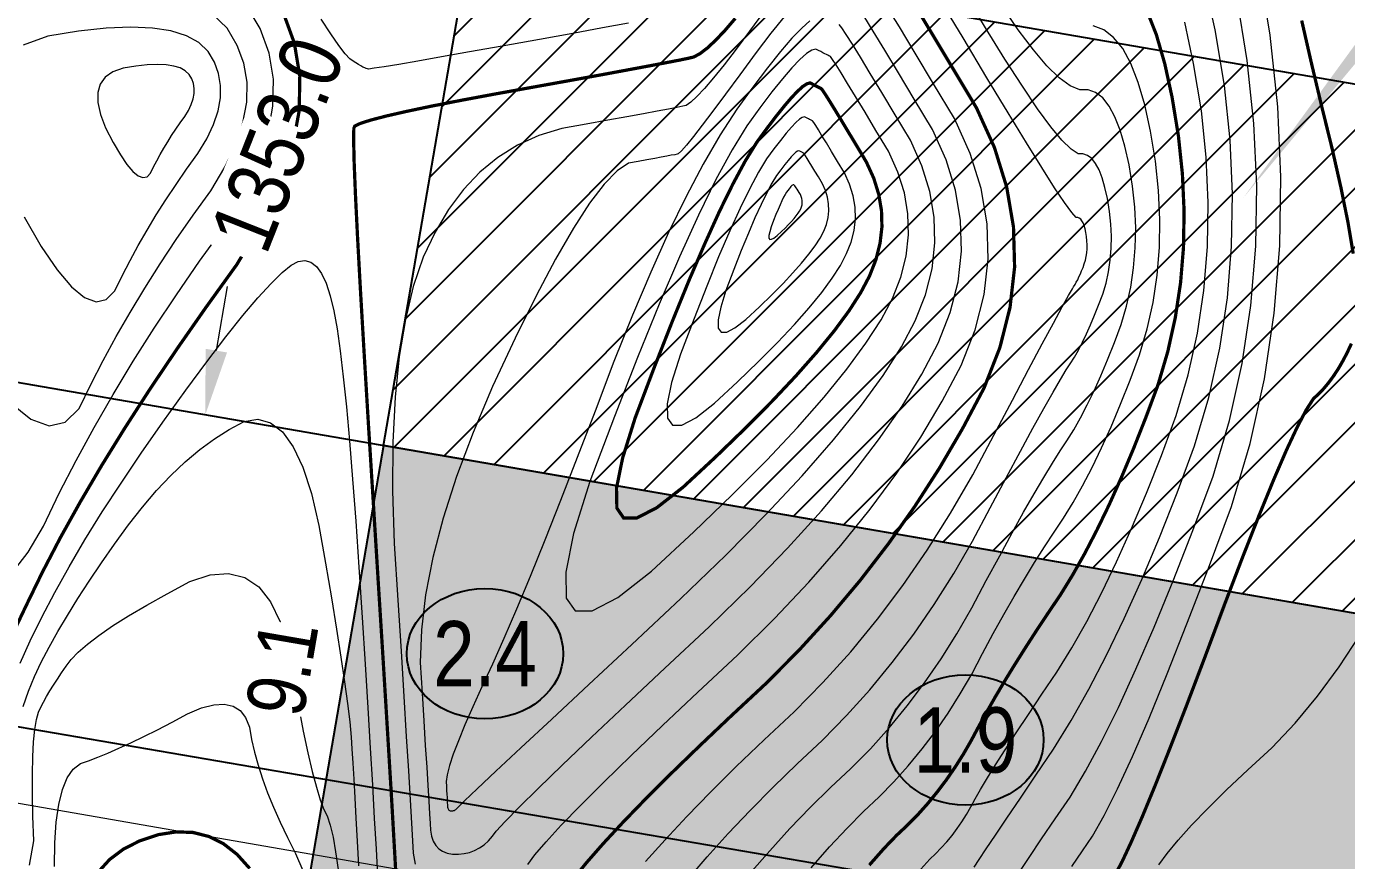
# Model space of a CAD drawing. Extents: x 602200 to 604568, y 5669458 to 5671879.
# Drawn here: x 603246.39 to 603266.65, y 5669521.85 to 5669534.64 of the extents above; entities that cross this region are included whole.
import ezdxf
from ezdxf.enums import TextEntityAlignment as Align

# ---------------------------------------------------------------- set-up
doc = ezdxf.new("R2010")
doc.units = 0
doc.header["$LTSCALE"] = 5
doc.header["$PDSIZE"] = 0.5
doc.linetypes.add('CENTERLINEX33', pattern=[6.5, 2.5, -1, 0.5, -1, 0.5, -1])
doc.layers.get('Defpoints').update_dxf_attribs({"color": 9})
for name, color, linetype in [('C-RW', 13, 'Continuous'), ('F-RW', 190, 'Continuous'), ('P-ELEVATION', 7, 'Continuous'), ('P-TEMP WITHIN RW-H', 254, 'Continuous'), ('P-TEMP WITHIN-BLACK', 5, 'Continuous'), ('P-TEMP-ATCO PIPELINES', 104, 'Continuous'), ('P-TEMP-ATCO PIPELINES-H', 71, 'Continuous'), ('P-TEMP-BLOCKS', 250, 'Continuous')]:
    doc.layers.add(name, color=color, linetype=linetype)
doc.layers.add('C-RW-T', color=13, linetype='Continuous', lineweight=9)
doc.layers.add('EXISTING PIPE (EXIST OR HP)', color=240, linetype='CENTERLINEX33', lineweight=20)
doc.layers.add('C-TOPO-MAJR', color=7, linetype='Continuous', lineweight=15, true_color=0xd3aa5f)
doc.layers.add('C-TOPO-MINR', color=7, linetype='Continuous', lineweight=13, true_color=0xe9d5af)
doc.layers.add('C-TOPO-MAJR-TEXT', color=7, linetype='Continuous', true_color=0x644b1b)
doc.styles.add('1.0', font='ARIALN.TTF', dxfattribs={"height": 1})
doc.styles.add('80', font='ARIALN.TTF', dxfattribs={"height": 10})
doc.styles.add('80L', font='ARIALN.TTF', dxfattribs={"height": 10})
doc.dimstyles.new('Compass 500', dxfattribs={"dimscale": 0.5, "dimtxt": 0.9, "dimasz": 2, "dimexe": 0.2, "dimexo": 0.0625, "dimgap": 0.5, "dimtad": 0, "dimtih": 1, "dimtoh": 1, "dimzin": 0, "dimdsep": 46, "dimtxsty": '1.0', "dimcen": 0.1, "dimse1": 1, "dimse2": 1, "dimclrd": 256, "dimclrt": 256, "dimaunit": 1, "dimadec": 4, "dimazin": 0, "dimtfac": 0.06, "dimtofl": 0, "dimtmove": 0, "dimatfit": 0, "dimfxl": 0.2, "dimtolj": 1, "dimtzin": 0, "dimlwd": -1, "dimarcsym": 0})

# ---------------------------------------------------------------- blocks, each defined once
blk = doc.blocks.new('*D68')
at = {"layer": 'C-RW-T', "transparency": 16777216}
for p, q in [((603249.305, 5669529.665), (603249.475, 5669530.651)), ((603247.412, 5669518.692), (603246.019, 5669510.611)), ((603246.019, 5669510.611), (603245.019, 5669510.611))]:
    blk.add_line(p, q, dxfattribs=at)
for points in [[(603249.141, 5669529.693), (603249.469, 5669529.637), (603249.135, 5669528.68)], [(603247.248, 5669518.72), (603247.577, 5669518.663), (603247.582, 5669519.677)]]:
    blk.add_solid(points, dxfattribs=at)
at = {"layer": 'Defpoints', "color": 0, "transparency": 16777216}
for p in [(603249.135, 5669528.68), (603330.306, 5669514.68), (603328.753, 5669505.677)]:
    blk.add_point(p, dxfattribs=at)
at = {"layer": 'C-RW-T', "transparency": 16777216, "insert": (603240.236, 5669510.611), "char_height": 1, "attachment_point": 5, "style": '1.0', "bg_fill": 3, "box_fill_scale": 1.1, "bg_fill_color": 256, "bg_fill_true_color": 13158600, "bg_fill_transparency": 0}
blk.add_mtext('\\A1;ATCO\\P9.14 P/L R/W\\PPlan 41153 CLSR', dxfattribs=at)
blk = doc.blocks.new('*U37')
at = {"layer": 'P-ELEVATION'}
h = blk.add_hatch(color=111, dxfattribs=at)
h.dxf.hatch_style = 1
edge = h.paths.add_edge_path()
edge.add_ellipse((0, 0), major_axis=(-12, 0), ratio=0.833333, start_angle=0, end_angle=360)
at = {"layer": 'P-ELEVATION', "color": 7, "flags": 128}
blk.add_lwpolyline([(0, 0, 12.5, 0, 0), (-6.88, -34.19, 0, 0, 0)], format="xyseb", dxfattribs=at)
at = {"layer": 'P-ELEVATION', "color": 7}
blk.add_ellipse((0, 0), major_axis=(-12, 0), ratio=0.833333, dxfattribs=at)
at = {"layer": 'P-ELEVATION', "style": '80'}
blk.add_attdef('ELEVATION', text='', height=10, dxfattribs=at).set_placement((0, 0), align=Align.MIDDLE_CENTER)
blk = doc.blocks.new('*U49')
at = {"layer": 'P-ELEVATION'}
h = blk.add_hatch(color=111, dxfattribs=at)
h.dxf.hatch_style = 1
edge = h.paths.add_edge_path()
edge.add_ellipse((0, 0), major_axis=(-12, 0), ratio=0.833333, start_angle=0, end_angle=360)
at = {"layer": 'P-ELEVATION', "color": 7, "flags": 128}
blk.add_lwpolyline([(0, 0, 12.5, 0, 0), (-7.91, -32.88, 0, 0, 0)], format="xyseb", dxfattribs=at)
at = {"layer": 'P-ELEVATION', "color": 7}
blk.add_ellipse((0, 0), major_axis=(-12, 0), ratio=0.833333, dxfattribs=at)
at = {"layer": 'P-ELEVATION', "style": '80'}
blk.add_attdef('ELEVATION', text='', height=10, dxfattribs=at).set_placement((0, 0), align=Align.MIDDLE_CENTER)
blk = doc.blocks.new('*U73')
h = blk.add_hatch(color=255)
edge = h.paths.add_edge_path()
edge.add_line((-46.5, -37), (46.5, -37))
edge.add_arc((46.5, -31), 6, 270, 360)
edge.add_line((52.5, -31), (52.5, 29.5))
edge.add_arc((46.5, 29.5), 6, 0, 90)
edge.add_line((46.5, 35.5), (-46.5, 35.5))
edge.add_arc((-46.5, 29.5), 6, 90, 180)
edge.add_line((-52.5, 29.5), (-52.5, -31))
edge.add_arc((-46.5, -31), 6, 180, 270)
at = {"color": 104, "flags": 128}
blk.add_lwpolyline([(-46.5, -37, 3, 3, 0), (46.5, -37, 3, 3, 0.414214), (52.5, -31, 3, 3, 0), (52.5, 29.5, 3, 0, 0.414214), (46.5, 35.5, 0, 0, 0), (-46.5, 35.5, 0, 0, 0.414214), (-52.5, 29.5, 0, 0, 0), (-52.5, -31, 0, 3, 0.414214)], format="xyseb", close=True, dxfattribs=at)
blk.add_lwpolyline([(-71.15, -91.09, 0, 7.5, 0), (0, 0, 0, 0, 0)], format="xyseb", dxfattribs=at)
at = {"color": 104, "style": '80'}
blk.add_attdef('ENTER_TEXT_001', (-26.85, -4.92), '', height=10, dxfattribs=at)

msp = doc.modelspace()

# ---------------------------------------------------------------- hatches: boundary and pattern name
at = {"layer": 'P-TEMP WITHIN RW-H'}
h = msp.add_hatch(color=256, dxfattribs=at)
h.dxf.hatch_style = 1
h.paths.add_polyline_path([(603251.869, 5669528.208), (603250.317, 5669519.205), (603270.031, 5669515.805), (603347.082, 5669502.516), (603423.394, 5669502.723), (603425.638, 5669509.164), (603426.596, 5669511.902), (603406.596, 5669511.839), (603347.85, 5669511.654), (603271.581, 5669524.808)])
at = {"layer": 'P-TEMP-ATCO PIPELINES-H'}
h = msp.add_hatch(dxfattribs=at)
h.set_pattern_fill('ANSI31', color=256, scale=0.2)
h.paths.add_polyline_path([(603271.581, 5669524.808), (603251.869, 5669528.208), (603253.229, 5669536.092), (603272.938, 5669532.692)])

# ---------------------------------------------------------------- linework, layer by layer
at = {"layer": 'C-RW'}
msp.add_lwpolyline([(603434.463, 5669511.927), (603347.85, 5669511.654), (603237.077, 5669530.759)], dxfattribs=at)
at = {"layer": 'C-TOPO-MAJR', "const_width": 0.05, "flags": 128}
for points in [[(603246.173, 5669525.308), (603246.388, 5669525.759), (603246.635, 5669526.267), (603246.909, 5669526.793), (603247.212, 5669527.337), (603247.542, 5669527.899), (603247.901, 5669528.479), (603248.288, 5669529.078), (603248.703, 5669529.694), (603249.146, 5669530.329), (603249.617, 5669530.982), (603249.995, 5669531.61), (603250.282, 5669532.214), (603250.475, 5669532.793), (603250.577, 5669533.347), (603250.586, 5669533.876), (603250.502, 5669534.381), (603250.327, 5669534.861)], [(603259.326, 5669521.776), (603259.55, 5669522.03), (603259.745, 5669522.233), (603259.909, 5669522.386), (603260.068, 5669522.547), (603260.22, 5669522.717), (603260.366, 5669522.895), (603260.507, 5669523.081), (603260.641, 5669523.275), (603260.769, 5669523.477), (603260.891, 5669523.688), (603261.007, 5669523.906), (603261.132, 5669524.132), (603261.265, 5669524.365), (603261.408, 5669524.606), (603261.56, 5669524.853), (603261.721, 5669525.108), (603261.89, 5669525.37), (603262.069, 5669525.64), (603262.257, 5669525.917), (603262.444, 5669526.221), (603262.632, 5669526.554), (603262.819, 5669526.914), (603263.007, 5669527.302), (603263.194, 5669527.719), (603263.381, 5669528.163), (603263.568, 5669528.635), (603263.755, 5669529.135), (603263.906, 5669529.647), (603264.022, 5669530.17), (603264.103, 5669530.705), (603264.148, 5669531.25), (603264.157, 5669531.808), (603264.131, 5669532.377), (603264.07, 5669532.957), (603263.973, 5669533.549), (603263.86, 5669534.067), (603263.731, 5669534.511), (603263.585, 5669534.881)], [(603260.758, 5669528.471), (603261.087, 5669529.092), (603261.33, 5669529.712), (603261.486, 5669530.329), (603261.556, 5669530.945), (603261.539, 5669531.559), (603261.435, 5669532.171), (603261.246, 5669532.781), (603260.97, 5669533.389), (603260.607, 5669533.995), (603260.287, 5669534.527), (603260.011, 5669534.984)], [(603257.269, 5669534.759), (603257.11, 5669534.574), (603256.966, 5669534.423), (603256.839, 5669534.304), (603256.727, 5669534.219), (603256.632, 5669534.168), (603256.553, 5669534.149), (603256.409, 5669534.119), (603256.2, 5669534.079), (603255.926, 5669534.027), (603255.587, 5669533.964), (603255.183, 5669533.889), (603254.714, 5669533.804), (603254.18, 5669533.708), (603253.581, 5669533.6), (603253.055, 5669533.502), (603252.602, 5669533.413), (603252.222, 5669533.333), (603251.915, 5669533.263), (603251.68, 5669533.202), (603251.519, 5669533.151), (603251.431, 5669533.109), (603251.415, 5669533.076), (603251.412, 5669532.889), (603251.42, 5669532.548), (603251.44, 5669532.053), (603251.472, 5669531.405), (603251.516, 5669530.602), (603251.572, 5669529.645), (603251.639, 5669528.535), (603251.718, 5669527.27), (603251.789, 5669526.129), (603251.853, 5669525.112), (603251.908, 5669524.218), (603251.955, 5669523.448), (603251.994, 5669522.802), (603252.024, 5669522.279), (603252.047, 5669521.88), (603252.062, 5669521.605)], [(603266.753, 5669531.152), (603266.674, 5669531.622), (603266.566, 5669532.157), (603266.43, 5669532.758), (603266.266, 5669533.423), (603266.11, 5669534.079), (603265.962, 5669534.727)], [(603256.467, 5669527.57), (603256.969, 5669528.036), (603257.425, 5669528.477), (603257.835, 5669528.89), (603258.199, 5669529.277), (603258.517, 5669529.637), (603258.789, 5669529.97), (603259.015, 5669530.276), (603259.195, 5669530.556), (603259.329, 5669530.809), (603259.428, 5669531.061), (603259.491, 5669531.312), (603259.52, 5669531.563), (603259.513, 5669531.812), (603259.471, 5669532.061), (603259.394, 5669532.31), (603259.281, 5669532.557), (603259.134, 5669532.804), (603259.003, 5669533.02), (603258.891, 5669533.206), (603258.796, 5669533.362), (603258.719, 5669533.487), (603258.659, 5669533.582), (603258.617, 5669533.646), (603258.592, 5669533.68), (603258.585, 5669533.684), (603258.575, 5669533.689), (603258.561, 5669533.696), (603258.545, 5669533.705), (603258.526, 5669533.715), (603258.503, 5669533.726), (603258.478, 5669533.739), (603258.449, 5669533.754), (603258.417, 5669533.77), (603258.37, 5669533.757), (603258.306, 5669533.716), (603258.228, 5669533.645), (603258.133, 5669533.546), (603258.023, 5669533.417), (603257.897, 5669533.26), (603257.755, 5669533.073), (603257.598, 5669532.858), (603257.423, 5669532.574), (603257.232, 5669532.219), (603257.024, 5669531.796), (603256.8, 5669531.302), (603256.558, 5669530.74), (603256.3, 5669530.107), (603256.025, 5669529.406), (603255.733, 5669528.635), (603255.54, 5669528.018), (603255.446, 5669527.556), (603255.452, 5669527.25), (603255.557, 5669527.097), (603255.761, 5669527.1), (603256.065, 5669527.257), (603256.467, 5669527.57)], [(603263.096, 5669521.623), (603263.208, 5669521.834), (603263.347, 5669522.133), (603263.516, 5669522.52), (603263.712, 5669522.995), (603263.936, 5669523.558), (603264.189, 5669524.209), (603264.47, 5669524.948), (603264.779, 5669525.775), (603265.059, 5669526.508), (603265.311, 5669527.146), (603265.534, 5669527.691), (603265.729, 5669528.142), (603265.896, 5669528.498), (603266.034, 5669528.76), (603266.143, 5669528.929), (603266.224, 5669529.003), (603266.303, 5669529.086), (603266.379, 5669529.178), (603266.453, 5669529.279), (603266.525, 5669529.389), (603266.594, 5669529.508), (603266.661, 5669529.636), (603266.725, 5669529.773)], [(603254.788, 5669521.571), (603254.993, 5669521.822), (603255.244, 5669522.108), (603255.542, 5669522.429), (603255.887, 5669522.785), (603256.279, 5669523.176), (603256.719, 5669523.602), (603257.205, 5669524.063), (603257.739, 5669524.56), (603258.247, 5669525.071), (603258.729, 5669525.599), (603259.186, 5669526.142), (603259.617, 5669526.701), (603260.023, 5669527.275), (603260.403, 5669527.865), (603260.758, 5669528.471)], [(603247.494, 5669521.672), (603247.669, 5669521.864), (603247.882, 5669522.023), (603248.131, 5669522.149), (603248.419, 5669522.244), (603248.691, 5669522.286), (603248.947, 5669522.277), (603249.188, 5669522.216), (603249.414, 5669522.104), (603249.624, 5669521.94), (603249.818, 5669521.724)]]:
    msp.add_lwpolyline(points, dxfattribs=at)
at = {"layer": 'C-TOPO-MINR', "flags": 128}
for points in [[(603262.435, 5669521.753), (603262.597, 5669521.993), (603262.751, 5669522.221), (603262.931, 5669522.539), (603263.136, 5669522.947), (603263.365, 5669523.444), (603263.619, 5669524.031), (603263.898, 5669524.708), (603264.201, 5669525.474), (603264.53, 5669526.33), (603264.883, 5669527.275), (603265.17, 5669528.243), (603265.389, 5669529.232), (603265.541, 5669530.242), (603265.626, 5669531.274), (603265.644, 5669532.328), (603265.595, 5669533.404), (603265.479, 5669534.501), (603265.296, 5669535.619)], [(603260.936, 5669521.744), (603261.013, 5669521.861), (603261.122, 5669522.025), (603261.263, 5669522.237), (603261.437, 5669522.495), (603261.644, 5669522.801), (603261.883, 5669523.153), (603262.154, 5669523.553), (603262.425, 5669523.993), (603262.696, 5669524.474), (603262.967, 5669524.995), (603263.238, 5669525.556), (603263.508, 5669526.158), (603263.779, 5669526.8), (603264.049, 5669527.483), (603264.319, 5669528.205), (603264.538, 5669528.945), (603264.705, 5669529.701), (603264.822, 5669530.473), (603264.887, 5669531.262), (603264.901, 5669532.068), (603264.863, 5669532.89), (603264.775, 5669533.729), (603264.635, 5669534.584), (603264.471, 5669535.333)], [(603256.535, 5669521.55), (603256.84, 5669521.904), (603257.161, 5669522.26), (603257.498, 5669522.616), (603257.851, 5669522.973), (603258.221, 5669523.331), (603258.607, 5669523.69), (603258.978, 5669524.068), (603259.336, 5669524.466), (603259.679, 5669524.882), (603260.008, 5669525.318), (603260.322, 5669525.773), (603260.622, 5669526.248), (603260.908, 5669526.741), (603261.18, 5669527.254), (603261.425, 5669527.714), (603261.645, 5669528.122), (603261.838, 5669528.476), (603262.005, 5669528.779), (603262.146, 5669529.028), (603262.26, 5669529.225), (603262.349, 5669529.37), (603262.411, 5669529.462), (603262.473, 5669529.563), (603262.535, 5669529.673), (603262.598, 5669529.793), (603262.66, 5669529.922), (603262.722, 5669530.06), (603262.784, 5669530.208), (603262.846, 5669530.364), (603262.908, 5669530.53), (603262.959, 5669530.7), (603262.997, 5669530.874), (603263.024, 5669531.051), (603263.039, 5669531.233), (603263.042, 5669531.418), (603263.033, 5669531.606), (603263.013, 5669531.799), (603262.981, 5669531.996), (603262.943, 5669532.168), (603262.9, 5669532.315), (603262.852, 5669532.438), (603262.798, 5669532.536), (603262.739, 5669532.61), (603262.674, 5669532.659), (603262.604, 5669532.684), (603262.529, 5669532.684), (603262.422, 5669532.753), (603262.283, 5669532.892), (603262.112, 5669533.098), (603261.909, 5669533.374), (603261.675, 5669533.719), (603261.408, 5669534.133), (603261.11, 5669534.615), (603260.78, 5669535.167)], [(603261.603, 5669521.632), (603261.779, 5669521.892), (603261.971, 5669522.177), (603262.181, 5669522.486), (603262.407, 5669522.82), (603262.644, 5669523.216), (603262.891, 5669523.674), (603263.15, 5669524.195), (603263.418, 5669524.779), (603263.698, 5669525.426), (603263.988, 5669526.135), (603264.289, 5669526.906), (603264.601, 5669527.74), (603264.854, 5669528.594), (603265.047, 5669529.466), (603265.181, 5669530.358), (603265.257, 5669531.268), (603265.273, 5669532.198), (603265.229, 5669533.147), (603265.127, 5669534.115), (603264.966, 5669535.102)], [(603246.19, 5669526.283), (603246.416, 5669526.576), (603246.651, 5669526.974), (603246.895, 5669527.477), (603247.155, 5669527.981), (603247.43, 5669528.487), (603247.722, 5669528.994), (603248.029, 5669529.502), (603248.353, 5669530.012), (603248.692, 5669530.523), (603249.047, 5669531.036), (603249.418, 5669531.55), (603249.716, 5669532.045), (603249.941, 5669532.52), (603250.094, 5669532.975), (603250.174, 5669533.412), (603250.181, 5669533.828), (603250.115, 5669534.226), (603249.977, 5669534.604), (603249.765, 5669534.962)], [(603257.718, 5669534.875), (603257.489, 5669534.562), (603257.282, 5669534.286), (603257.098, 5669534.049), (603256.936, 5669533.848), (603256.797, 5669533.686), (603256.68, 5669533.561), (603256.585, 5669533.474), (603256.513, 5669533.425), (603256.464, 5669533.413), (603256.374, 5669533.395), (603256.243, 5669533.369), (603256.072, 5669533.337), (603255.86, 5669533.297), (603255.607, 5669533.251), (603255.314, 5669533.198), (603254.98, 5669533.137), (603254.606, 5669533.07), (603254.255, 5669532.963), (603253.929, 5669532.816), (603253.627, 5669532.629), (603253.349, 5669532.402), (603253.096, 5669532.135), (603252.866, 5669531.829), (603252.661, 5669531.482), (603252.48, 5669531.096), (603252.328, 5669530.649), (603252.206, 5669530.142), (603252.113, 5669529.576), (603252.05, 5669528.949), (603252.016, 5669528.262), (603252.011, 5669527.515), (603252.036, 5669526.708), (603252.09, 5669525.841), (603252.139, 5669525.059), (603252.182, 5669524.362), (603252.22, 5669523.749), (603252.252, 5669523.221), (603252.279, 5669522.778), (603252.3, 5669522.42), (603252.316, 5669522.147), (603252.326, 5669521.958), (603252.356, 5669521.792)], [(603255.89, 5669521.829), (603256.191, 5669522.166), (603256.524, 5669522.522), (603256.889, 5669522.896), (603257.285, 5669523.288), (603257.713, 5669523.697), (603258.173, 5669524.125), (603258.615, 5669524.575), (603259.041, 5669525.049), (603259.45, 5669525.545), (603259.841, 5669526.064), (603260.216, 5669526.606), (603260.573, 5669527.171), (603260.914, 5669527.759), (603261.238, 5669528.37), (603261.523, 5669528.908), (603261.771, 5669529.374), (603261.981, 5669529.767), (603262.153, 5669530.087), (603262.287, 5669530.335), (603262.383, 5669530.51), (603262.442, 5669530.613), (603262.462, 5669530.643), (603262.483, 5669530.677), (603262.503, 5669530.713), (603262.524, 5669530.753), (603262.544, 5669530.795), (603262.565, 5669530.841), (603262.585, 5669530.889), (603262.606, 5669530.941), (603262.626, 5669530.995), (603262.643, 5669531.051), (603262.655, 5669531.109), (603262.664, 5669531.167), (603262.669, 5669531.227), (603262.67, 5669531.288), (603262.667, 5669531.35), (603262.661, 5669531.413), (603262.65, 5669531.478), (603262.638, 5669531.534), (603262.623, 5669531.583), (603262.608, 5669531.624), (603262.59, 5669531.656), (603262.57, 5669531.68), (603262.549, 5669531.696), (603262.526, 5669531.705), (603262.501, 5669531.705), (603262.434, 5669531.781), (603262.323, 5669531.935), (603262.17, 5669532.164), (603261.975, 5669532.471), (603261.736, 5669532.854), (603261.455, 5669533.313), (603261.131, 5669533.85), (603260.764, 5669534.462), (603260.441, 5669535)], [(603257.489, 5669521.642), (603257.798, 5669521.997), (603258.107, 5669522.336), (603258.418, 5669522.659), (603258.729, 5669522.965), (603259.041, 5669523.255), (603259.342, 5669523.561), (603259.631, 5669523.883), (603259.908, 5669524.22), (603260.174, 5669524.572), (603260.428, 5669524.94), (603260.671, 5669525.324), (603260.902, 5669525.723), (603261.122, 5669526.138), (603261.327, 5669526.52), (603261.518, 5669526.869), (603261.695, 5669527.186), (603261.856, 5669527.47), (603262.004, 5669527.722), (603262.137, 5669527.94), (603262.255, 5669528.127), (603262.36, 5669528.28), (603262.464, 5669528.449), (603262.568, 5669528.633), (603262.672, 5669528.833), (603262.775, 5669529.049), (603262.879, 5669529.28), (603262.983, 5669529.526), (603263.087, 5669529.788), (603263.19, 5669530.065), (603263.274, 5669530.349), (603263.339, 5669530.639), (603263.383, 5669530.936), (603263.408, 5669531.239), (603263.414, 5669531.548), (603263.399, 5669531.863), (603263.365, 5669532.185), (603263.312, 5669532.513), (603263.249, 5669532.801), (603263.177, 5669533.047), (603263.096, 5669533.252), (603263.006, 5669533.416), (603262.908, 5669533.54), (603262.8, 5669533.622), (603262.683, 5669533.663), (603262.557, 5669533.664), (603262.41, 5669533.726), (603262.242, 5669533.848), (603262.053, 5669534.032), (603261.844, 5669534.278), (603261.613, 5669534.584), (603261.362, 5669534.952)], [(603260.445, 5669528.888), (603260.735, 5669529.436), (603260.949, 5669529.982), (603261.087, 5669530.526), (603261.148, 5669531.069), (603261.134, 5669531.61), (603261.043, 5669532.149), (603260.875, 5669532.687), (603260.632, 5669533.223), (603260.312, 5669533.757), (603260.03, 5669534.225), (603259.787, 5669534.628), (603259.581, 5669534.965)], [(603246.142, 5669528.872), (603246.458, 5669528.614), (603246.74, 5669528.513), (603246.987, 5669528.567), (603247.2, 5669528.778), (603247.378, 5669529.145), (603247.567, 5669529.513), (603247.768, 5669529.882), (603247.981, 5669530.252), (603248.206, 5669530.623), (603248.442, 5669530.996), (603248.689, 5669531.369), (603248.948, 5669531.743), (603249.219, 5669532.118), (603249.436, 5669532.479), (603249.601, 5669532.826), (603249.712, 5669533.158), (603249.771, 5669533.477), (603249.776, 5669533.781), (603249.728, 5669534.071), (603249.627, 5669534.346), (603249.473, 5669534.608), (603249.244, 5669534.822)], [(603255.629, 5669534.687), (603255.232, 5669534.613), (603254.777, 5669534.53), (603254.264, 5669534.437), (603253.693, 5669534.334), (603253.192, 5669534.245), (603252.76, 5669534.169), (603252.398, 5669534.105), (603252.104, 5669534.055), (603251.881, 5669534.018), (603251.726, 5669533.994), (603251.641, 5669533.983), (603251.625, 5669533.985), (603251.605, 5669533.991), (603251.582, 5669534), (603251.554, 5669534.014), (603251.522, 5669534.031), (603251.486, 5669534.052), (603251.447, 5669534.076), (603251.403, 5669534.105), (603251.355, 5669534.137), (603251.283, 5669534.217), (603251.185, 5669534.346), (603251.063, 5669534.524), (603250.915, 5669534.749)], [(603258.02, 5669534.783), (603257.817, 5669534.534), (603257.591, 5669534.238), (603257.34, 5669533.896), (603257.119, 5669533.596), (603256.926, 5669533.338), (603256.762, 5669533.123), (603256.627, 5669532.949), (603256.521, 5669532.818), (603256.444, 5669532.729), (603256.395, 5669532.682), (603256.375, 5669532.678), (603256.339, 5669532.67), (603256.287, 5669532.66), (603256.218, 5669532.647), (603256.133, 5669532.631), (603256.032, 5669532.613), (603255.914, 5669532.591), (603255.78, 5669532.567), (603255.63, 5669532.54), (603255.456, 5669532.424), (603255.256, 5669532.219), (603255.032, 5669531.924), (603254.784, 5669531.541), (603254.511, 5669531.068), (603254.213, 5669530.506), (603253.891, 5669529.855), (603253.544, 5669529.115), (603253.244, 5669528.409), (603252.991, 5669527.737), (603252.786, 5669527.098), (603252.627, 5669526.493), (603252.515, 5669525.922), (603252.451, 5669525.385), (603252.433, 5669524.882), (603252.462, 5669524.413), (603252.489, 5669523.989), (603252.512, 5669523.612), (603252.533, 5669523.28), (603252.55, 5669522.995), (603252.565, 5669522.755), (603252.576, 5669522.561), (603252.585, 5669522.413), (603252.59, 5669522.311), (603252.606, 5669522.221), (603252.633, 5669522.144), (603252.671, 5669522.079), (603252.719, 5669522.027), (603252.778, 5669521.988), (603252.848, 5669521.961), (603252.929, 5669521.946), (603253.02, 5669521.944), (603253.107, 5669521.952), (603253.19, 5669521.971), (603253.269, 5669522), (603253.344, 5669522.039), (603253.415, 5669522.088), (603253.481, 5669522.148), (603253.544, 5669522.218), (603253.602, 5669522.298), (603253.738, 5669522.447), (603253.952, 5669522.665), (603254.244, 5669522.953), (603254.613, 5669523.31), (603255.061, 5669523.736), (603255.586, 5669524.231), (603256.189, 5669524.795), (603256.87, 5669525.429), (603257.498, 5669526.042), (603258.071, 5669526.636), (603258.591, 5669527.21), (603259.057, 5669527.763), (603259.469, 5669528.297), (603259.828, 5669528.811), (603260.133, 5669529.305)], [(603258.414, 5669534.723), (603258.289, 5669534.612), (603258.139, 5669534.454), (603257.965, 5669534.251), (603257.765, 5669534.002), (603257.541, 5669533.707), (603257.292, 5669533.366), (603257.037, 5669532.973), (603256.778, 5669532.526), (603256.514, 5669532.027), (603256.245, 5669531.474), (603255.971, 5669530.869), (603255.691, 5669530.211), (603255.407, 5669529.5), (603255.118, 5669528.736), (603254.844, 5669528.024), (603254.587, 5669527.365), (603254.346, 5669526.758), (603254.121, 5669526.204), (603253.911, 5669525.702), (603253.718, 5669525.253), (603253.541, 5669524.856), (603253.379, 5669524.512), (603253.239, 5669524.202), (603253.119, 5669523.926), (603253.019, 5669523.684), (603252.941, 5669523.476), (603252.883, 5669523.302), (603252.846, 5669523.162), (603252.83, 5669523.056), (603252.835, 5669522.984), (603252.839, 5669522.92), (603252.842, 5669522.862), (603252.845, 5669522.811), (603252.848, 5669522.768), (603252.85, 5669522.731), (603252.852, 5669522.701), (603252.853, 5669522.679), (603252.854, 5669522.663), (603252.857, 5669522.649), (603252.861, 5669522.638), (603252.866, 5669522.628), (603252.874, 5669522.62), (603252.883, 5669522.614), (603252.894, 5669522.61), (603252.906, 5669522.607), (603252.92, 5669522.607), (603252.933, 5669522.608), (603252.946, 5669522.611), (603252.958, 5669522.616), (603252.969, 5669522.622), (603252.98, 5669522.629), (603252.99, 5669522.638), (603253, 5669522.649), (603253.009, 5669522.661), (603253.111, 5669522.76), (603253.306, 5669522.944), (603253.595, 5669523.215), (603253.977, 5669523.573), (603254.452, 5669524.016), (603255.02, 5669524.546), (603255.682, 5669525.161), (603256.436, 5669525.864), (603257.123, 5669526.528), (603257.742, 5669527.155), (603258.294, 5669527.743), (603258.777, 5669528.295), (603259.192, 5669528.808), (603259.54, 5669529.284), (603259.82, 5669529.722)], [(603258.434, 5669521.734), (603258.716, 5669522.056), (603258.984, 5669522.344), (603259.237, 5669522.599), (603259.475, 5669522.821), (603259.705, 5669523.054), (603259.925, 5669523.3), (603260.137, 5669523.557), (603260.34, 5669523.826), (603260.535, 5669524.108), (603260.72, 5669524.401), (603260.897, 5669524.705), (603261.064, 5669525.022), (603261.229, 5669525.326), (603261.392, 5669525.617), (603261.551, 5669525.896), (603261.708, 5669526.162), (603261.862, 5669526.415), (603262.014, 5669526.655), (603262.162, 5669526.883), (603262.308, 5669527.098), (603262.454, 5669527.335), (603262.6, 5669527.593), (603262.745, 5669527.874), (603262.891, 5669528.176), (603263.037, 5669528.499), (603263.182, 5669528.845), (603263.327, 5669529.212), (603263.473, 5669529.6), (603263.59, 5669529.998), (603263.68, 5669530.405), (603263.743, 5669530.82), (603263.778, 5669531.245), (603263.785, 5669531.678), (603263.765, 5669532.12), (603263.718, 5669532.571), (603263.642, 5669533.031), (603263.554, 5669533.434), (603263.454, 5669533.779), (603263.341, 5669534.066), (603263.215, 5669534.297), (603263.076, 5669534.469), (603262.925, 5669534.585), (603262.761, 5669534.643)], [(603259.82, 5669529.722), (603260.032, 5669530.122), (603260.188, 5669530.521), (603260.289, 5669530.919), (603260.334, 5669531.316), (603260.323, 5669531.711), (603260.257, 5669532.105), (603260.134, 5669532.498), (603259.956, 5669532.89), (603259.723, 5669533.28), (603259.517, 5669533.623), (603259.339, 5669533.917), (603259.189, 5669534.164), (603259.066, 5669534.362), (603258.972, 5669534.512), (603258.905, 5669534.614), (603258.866, 5669534.668)], [(603260.133, 5669529.305), (603260.384, 5669529.779), (603260.569, 5669530.251), (603260.688, 5669530.722), (603260.741, 5669531.192), (603260.728, 5669531.66), (603260.65, 5669532.127), (603260.505, 5669532.592), (603260.294, 5669533.056), (603260.017, 5669533.519), (603259.774, 5669533.924), (603259.563, 5669534.273), (603259.385, 5669534.564), (603259.24, 5669534.799)], [(603260.116, 5669521.715), (603260.253, 5669521.867), (603260.343, 5669521.951), (603260.431, 5669522.04), (603260.515, 5669522.134), (603260.596, 5669522.232), (603260.673, 5669522.335), (603260.747, 5669522.442), (603260.818, 5669522.553), (603260.885, 5669522.67), (603260.949, 5669522.79), (603261.034, 5669522.938), (603261.139, 5669523.113), (603261.265, 5669523.316), (603261.412, 5669523.545), (603261.579, 5669523.802), (603261.767, 5669524.085), (603261.976, 5669524.397), (603262.205, 5669524.735), (603262.435, 5669525.107), (603262.664, 5669525.514), (603262.893, 5669525.954), (603263.122, 5669526.429), (603263.351, 5669526.938), (603263.58, 5669527.482), (603263.808, 5669528.059), (603264.037, 5669528.67), (603264.222, 5669529.296), (603264.364, 5669529.935), (603264.462, 5669530.589), (603264.517, 5669531.256), (603264.529, 5669531.938), (603264.497, 5669532.633), (603264.422, 5669533.343), (603264.304, 5669534.066), (603264.166, 5669534.7)], [(603247.19, 5669534.563), (603246.719, 5669534.487), (603246.342, 5669534.35)], [(603246.355, 5669531.719), (603246.619, 5669531.261), (603246.862, 5669530.902), (603247.083, 5669530.642), (603247.282, 5669530.479), (603247.459, 5669530.415), (603247.614, 5669530.45), (603247.748, 5669530.583), (603247.86, 5669530.814), (603247.98, 5669531.046), (603248.107, 5669531.278), (603248.241, 5669531.511), (603248.382, 5669531.745), (603248.53, 5669531.979), (603248.686, 5669532.214), (603248.849, 5669532.45), (603249.02, 5669532.686), (603249.157, 5669532.913), (603249.261, 5669533.131), (603249.331, 5669533.341), (603249.367, 5669533.541), (603249.371, 5669533.733), (603249.34, 5669533.916), (603249.277, 5669534.089), (603249.18, 5669534.254), (603249.036, 5669534.389), (603248.845, 5669534.493), (603248.608, 5669534.567), (603248.324, 5669534.611), (603247.992, 5669534.625), (603247.615, 5669534.609), (603247.19, 5669534.563)], [(603255.985, 5669526.282), (603256.633, 5669526.885), (603257.222, 5669527.454), (603257.752, 5669527.988), (603258.222, 5669528.487), (603258.632, 5669528.952), (603258.983, 5669529.382), (603259.275, 5669529.778), (603259.508, 5669530.139), (603259.681, 5669530.465), (603259.808, 5669530.791), (603259.89, 5669531.116), (603259.927, 5669531.439), (603259.918, 5669531.762), (603259.864, 5669532.083), (603259.764, 5669532.404), (603259.619, 5669532.724), (603259.428, 5669533.042), (603259.26, 5669533.322), (603259.115, 5669533.562), (603258.992, 5669533.763), (603258.892, 5669533.924), (603258.815, 5669534.047), (603258.761, 5669534.13), (603258.729, 5669534.174), (603258.72, 5669534.179), (603258.706, 5669534.186), (603258.689, 5669534.194), (603258.668, 5669534.205), (603258.643, 5669534.218), (603258.614, 5669534.233), (603258.581, 5669534.25), (603258.544, 5669534.269), (603258.503, 5669534.29), (603258.442, 5669534.273), (603258.36, 5669534.22), (603258.258, 5669534.128), (603258.136, 5669534), (603257.994, 5669533.834), (603257.831, 5669533.631), (603257.648, 5669533.39), (603257.445, 5669533.112), (603257.22, 5669532.745), (603256.973, 5669532.287), (603256.704, 5669531.74), (603256.414, 5669531.103), (603256.102, 5669530.376), (603255.769, 5669529.56), (603255.413, 5669528.654), (603255.036, 5669527.658), (603254.787, 5669526.862), (603254.667, 5669526.266), (603254.674, 5669525.869), (603254.81, 5669525.673), (603255.073, 5669525.676), (603255.465, 5669525.879), (603255.985, 5669526.282)], [(603248.067, 5669534.027), (603247.873, 5669533.996), (603247.717, 5669533.94), (603247.601, 5669533.859), (603247.524, 5669533.753), (603247.486, 5669533.623), (603247.486, 5669533.468), (603247.526, 5669533.288), (603247.605, 5669533.084), (603247.723, 5669532.855), (603247.832, 5669532.667), (603247.932, 5669532.519), (603248.023, 5669532.411), (603248.105, 5669532.344), (603248.178, 5669532.318), (603248.242, 5669532.332), (603248.297, 5669532.387), (603248.343, 5669532.482), (603248.392, 5669532.578), (603248.445, 5669532.674), (603248.5, 5669532.77), (603248.558, 5669532.866), (603248.619, 5669532.962), (603248.683, 5669533.059), (603248.751, 5669533.156), (603248.821, 5669533.254), (603248.877, 5669533.347), (603248.92, 5669533.437), (603248.949, 5669533.524), (603248.964, 5669533.606), (603248.965, 5669533.685), (603248.953, 5669533.761), (603248.927, 5669533.832), (603248.887, 5669533.9), (603248.828, 5669533.955), (603248.749, 5669533.999), (603248.651, 5669534.029), (603248.534, 5669534.047), (603248.398, 5669534.053), (603248.242, 5669534.046), (603248.067, 5669534.027)], [(603256.95, 5669528.857), (603257.305, 5669529.187), (603257.628, 5669529.499), (603257.919, 5669529.792), (603258.177, 5669530.066), (603258.402, 5669530.321), (603258.595, 5669530.557), (603258.755, 5669530.774), (603258.882, 5669530.973), (603258.977, 5669531.152), (603259.047, 5669531.33), (603259.092, 5669531.509), (603259.112, 5669531.686), (603259.108, 5669531.863), (603259.078, 5669532.04), (603259.023, 5669532.216), (603258.943, 5669532.391), (603258.839, 5669532.566), (603258.747, 5669532.719), (603258.667, 5669532.851), (603258.6, 5669532.961), (603258.545, 5669533.05), (603258.503, 5669533.117), (603258.473, 5669533.163), (603258.455, 5669533.187), (603258.45, 5669533.189), (603258.443, 5669533.193), (603258.433, 5669533.198), (603258.422, 5669533.204), (603258.408, 5669533.211), (603258.392, 5669533.219), (603258.374, 5669533.228), (603258.354, 5669533.239), (603258.331, 5669533.25), (603258.298, 5669533.241), (603258.253, 5669533.212), (603258.197, 5669533.162), (603258.13, 5669533.091), (603258.052, 5669533), (603257.962, 5669532.889), (603257.862, 5669532.757), (603257.75, 5669532.604), (603257.627, 5669532.402), (603257.492, 5669532.151), (603257.344, 5669531.851), (603257.185, 5669531.502), (603257.014, 5669531.103), (603256.831, 5669530.655), (603256.636, 5669530.158), (603256.429, 5669529.611), (603256.292, 5669529.175), (603256.226, 5669528.847), (603256.23, 5669528.63), (603256.305, 5669528.522), (603256.449, 5669528.524), (603256.664, 5669528.635), (603256.95, 5669528.857)], [(603257.432, 5669530.144), (603257.641, 5669530.339), (603257.832, 5669530.522), (603258.003, 5669530.695), (603258.154, 5669530.856), (603258.287, 5669531.006), (603258.4, 5669531.145), (603258.495, 5669531.273), (603258.57, 5669531.39), (603258.626, 5669531.495), (603258.667, 5669531.6), (603258.693, 5669531.705), (603258.705, 5669531.81), (603258.702, 5669531.914), (603258.685, 5669532.018), (603258.653, 5669532.121), (603258.606, 5669532.225), (603258.544, 5669532.328), (603258.49, 5669532.418), (603258.443, 5669532.495), (603258.403, 5669532.56), (603258.371, 5669532.613), (603258.346, 5669532.652), (603258.329, 5669532.679), (603258.318, 5669532.693), (603258.315, 5669532.695), (603258.311, 5669532.697), (603258.306, 5669532.7), (603258.299, 5669532.703), (603258.291, 5669532.707), (603258.281, 5669532.712), (603258.271, 5669532.718), (603258.259, 5669532.724), (603258.245, 5669532.731), (603258.226, 5669532.725), (603258.199, 5669532.708), (603258.166, 5669532.678), (603258.127, 5669532.637), (603258.081, 5669532.583), (603258.028, 5669532.518), (603257.969, 5669532.44), (603257.903, 5669532.35), (603257.831, 5669532.231), (603257.751, 5669532.084), (603257.664, 5669531.907), (603257.57, 5669531.701), (603257.47, 5669531.466), (603257.362, 5669531.203), (603257.247, 5669530.91), (603257.125, 5669530.588), (603257.045, 5669530.331), (603257.006, 5669530.138), (603257.008, 5669530.01), (603257.052, 5669529.947), (603257.137, 5669529.948), (603257.264, 5669530.013), (603257.432, 5669530.144)], [(603257.914, 5669531.431), (603257.977, 5669531.49), (603258.035, 5669531.545), (603258.086, 5669531.597), (603258.132, 5669531.646), (603258.172, 5669531.691), (603258.206, 5669531.733), (603258.235, 5669531.771), (603258.257, 5669531.806), (603258.274, 5669531.838), (603258.287, 5669531.87), (603258.295, 5669531.902), (603258.298, 5669531.933), (603258.297, 5669531.965), (603258.292, 5669531.996), (603258.282, 5669532.027), (603258.268, 5669532.058), (603258.25, 5669532.089), (603258.233, 5669532.117), (603258.218, 5669532.141), (603258.204, 5669532.161), (603258.192, 5669532.178), (603258.182, 5669532.191), (603258.174, 5669532.201), (603258.167, 5669532.207), (603258.163, 5669532.209), (603258.156, 5669532.208), (603258.147, 5669532.203), (603258.137, 5669532.195), (603258.124, 5669532.182), (603258.11, 5669532.166), (603258.094, 5669532.147), (603258.076, 5669532.123), (603258.056, 5669532.096), (603258.034, 5669532.06), (603258.01, 5669532.016), (603257.984, 5669531.962), (603257.956, 5669531.9), (603257.926, 5669531.83), (603257.893, 5669531.75), (603257.858, 5669531.662), (603257.822, 5669531.565), (603257.797, 5669531.487), (603257.786, 5669531.429), (603257.786, 5669531.391), (603257.8, 5669531.371), (603257.825, 5669531.372), (603257.863, 5669531.392), (603257.914, 5669531.431)], [(603246.296, 5669524.875), (603246.45, 5669525.213), (603246.627, 5669525.577), (603246.825, 5669525.957), (603247.046, 5669526.352), (603247.289, 5669526.764), (603247.554, 5669527.191), (603247.842, 5669527.634), (603248.151, 5669528.092), (603248.483, 5669528.566), (603248.836, 5669529.057), (603249.159, 5669529.493), (603249.452, 5669529.875), (603249.713, 5669530.203), (603249.944, 5669530.477), (603250.145, 5669530.697), (603250.314, 5669530.863), (603250.453, 5669530.975), (603250.562, 5669531.033), (603250.663, 5669531.049), (603250.756, 5669531.024), (603250.842, 5669530.957), (603250.92, 5669530.849), (603250.99, 5669530.699), (603251.053, 5669530.507), (603251.109, 5669530.274), (603251.157, 5669529.999), (603251.205, 5669529.662), (603251.253, 5669529.263), (603251.301, 5669528.803), (603251.349, 5669528.28), (603251.397, 5669527.696), (603251.445, 5669527.051), (603251.494, 5669526.343), (603251.542, 5669525.574), (603251.587, 5669524.855), (603251.628, 5669524.188), (603251.665, 5669523.571), (603251.699, 5669523.006), (603251.729, 5669522.491), (603251.756, 5669522.027), (603251.779, 5669521.614)], [(603254.088, 5669521.786), (603254.195, 5669521.934), (603254.365, 5669522.134), (603254.598, 5669522.387), (603254.893, 5669522.691), (603255.25, 5669523.047), (603255.67, 5669523.456), (603256.153, 5669523.917), (603256.697, 5669524.429), (603257.305, 5669524.994), (603257.872, 5669525.557), (603258.4, 5669526.117), (603258.888, 5669526.676), (603259.337, 5669527.232), (603259.746, 5669527.786), (603260.115, 5669528.338), (603260.445, 5669528.888)], [(603246.342, 5669524.208), (603246.42, 5669524.441), (603246.512, 5669524.667), (603246.619, 5669524.887), (603246.739, 5669525.117), (603246.873, 5669525.356), (603247.02, 5669525.605), (603247.18, 5669525.864), (603247.354, 5669526.131), (603247.541, 5669526.409), (603247.742, 5669526.696), (603247.956, 5669526.992), (603248.171, 5669527.267), (603248.389, 5669527.52), (603248.608, 5669527.751), (603248.829, 5669527.96), (603249.051, 5669528.147), (603249.276, 5669528.313), (603249.502, 5669528.457), (603249.73, 5669528.579), (603249.942, 5669528.613), (603250.138, 5669528.56), (603250.318, 5669528.419), (603250.482, 5669528.191), (603250.631, 5669527.876), (603250.763, 5669527.472), (603250.88, 5669526.982), (603250.981, 5669526.404), (603251.071, 5669525.875), (603251.149, 5669525.396), (603251.217, 5669524.966), (603251.273, 5669524.585), (603251.318, 5669524.254), (603251.352, 5669523.972), (603251.374, 5669523.74), (603251.386, 5669523.557), (603251.399, 5669523.341), (603251.413, 5669523.092), (603251.429, 5669522.81), (603251.447, 5669522.494), (603251.467, 5669522.145), (603251.487, 5669521.763)], [(603246.437, 5669521.774), (603246.505, 5669522.149), (603246.491, 5669522.528), (603246.484, 5669522.869), (603246.483, 5669523.172), (603246.489, 5669523.438), (603246.501, 5669523.665), (603246.519, 5669523.855), (603246.543, 5669524.007), (603246.574, 5669524.121), (603246.611, 5669524.198), (603246.653, 5669524.277), (603246.699, 5669524.36), (603246.75, 5669524.447), (603246.806, 5669524.536), (603246.866, 5669524.629), (603246.931, 5669524.726), (603247.001, 5669524.825), (603247.075, 5669524.928), (603247.183, 5669525.041), (603247.326, 5669525.165), (603247.502, 5669525.299), (603247.713, 5669525.443), (603247.958, 5669525.598), (603248.237, 5669525.763), (603248.55, 5669525.938), (603248.897, 5669526.124), (603249.212, 5669526.228), (603249.493, 5669526.248), (603249.741, 5669526.187), (603249.956, 5669526.042), (603250.138, 5669525.815), (603250.287, 5669525.506), (603250.403, 5669525.114), (603250.486, 5669524.639), (603250.564, 5669524.212), (603250.639, 5669523.831), (603250.71, 5669523.497), (603250.777, 5669523.21), (603250.84, 5669522.97), (603250.899, 5669522.777), (603250.953, 5669522.631), (603251.004, 5669522.532), (603251.052, 5669522.39), (603251.096, 5669522.206), (603251.136, 5669521.98), (603251.173, 5669521.711)], [(603263.772, 5669521.781), (603263.898, 5669521.956), (603264.065, 5669522.159), (603264.272, 5669522.388), (603264.519, 5669522.644), (603264.807, 5669522.928), (603265.135, 5669523.238), (603265.503, 5669523.576), (603265.86, 5669523.952), (603266.205, 5669524.366), (603266.538, 5669524.818), (603266.859, 5669525.309)], [(603246.823, 5669521.754), (603246.826, 5669522.118), (603246.847, 5669522.436), (603246.886, 5669522.708), (603246.942, 5669522.934), (603247.017, 5669523.114), (603247.108, 5669523.248), (603247.218, 5669523.335), (603247.345, 5669523.377), (603247.487, 5669523.43), (603247.642, 5669523.493), (603247.811, 5669523.567), (603247.994, 5669523.651), (603248.19, 5669523.747), (603248.401, 5669523.853), (603248.626, 5669523.97), (603248.864, 5669524.097), (603249.077, 5669524.186), (603249.264, 5669524.235), (603249.425, 5669524.244), (603249.561, 5669524.215), (603249.671, 5669524.146), (603249.755, 5669524.038), (603249.813, 5669523.89), (603249.846, 5669523.704), (603249.89, 5669523.51), (603249.945, 5669523.309), (603250.012, 5669523.101), (603250.091, 5669522.886), (603250.181, 5669522.664), (603250.283, 5669522.435), (603250.396, 5669522.198), (603250.521, 5669521.955), (603250.633, 5669521.694)]]:
    msp.add_lwpolyline(points, dxfattribs=at)
at = {"layer": 'EXISTING PIPE (EXIST OR HP)', "flags": 128}
msp.add_lwpolyline([(603244.317, 5669523.068), (603252.74, 5669521.6), (603260.01, 5669520.407), (603267.353, 5669519.159), (603275.533, 5669517.587), (603284.705, 5669516.037), (603293.843, 5669514.585), (603302.736, 5669513.186), (603311.726, 5669511.654), (603320.711, 5669510.04), (603329.414, 5669508.541), (603337.772, 5669507.005), (603342.204, 5669506.203), (603345.115, 5669505.665), (603346.847, 5669505.334), (603347.791, 5669505.312), (603348.522, 5669505.593), (603349.128, 5669506.272), (603350.029, 5669506.696), (603351.248, 5669506.783), (603352.598, 5669506.871), (603354.111, 5669506.983), (603355.207, 5669506.979), (603356.072, 5669506.582), (603356.94, 5669505.989), (603358.317, 5669505.993), (603362.612, 5669506.182), (603366.975, 5669506.363), (603374.092, 5669506.776), (603382.324, 5669507.376), (603397.541, 5669508.443), (603406.034, 5669508.945), (603415.195, 5669509.63), (603427.341, 5669510.597)], dxfattribs=at)
at = {"layer": 'F-RW'}
msp.add_lwpolyline([(603234.579, 5669515.738), (603238.144, 5669515.146), (603337.907, 5669498.07), (603422.129, 5669499.124), (603425.638, 5669509.164), (603338.694, 5669508.076), (603239.83, 5669524.997, 0.001187), (603239.784, 5669525.005), (603236.218, 5669525.598)], format="xyb", dxfattribs=at)
at = {"layer": 'P-TEMP WITHIN-BLACK', "flags": 128}
msp.add_lwpolyline([(603251.869, 5669528.208), (603250.317, 5669519.205), (603270.031, 5669515.805), (603347.082, 5669502.516), (603423.394, 5669502.723), (603425.638, 5669509.164), (603426.596, 5669511.902), (603406.596, 5669511.839), (603347.85, 5669511.654), (603271.581, 5669524.808)], close=True, dxfattribs=at)
at = {"layer": 'P-TEMP-ATCO PIPELINES', "flags": 128}
msp.add_lwpolyline([(603271.581, 5669524.808), (603251.869, 5669528.208), (603253.229, 5669536.092), (603272.938, 5669532.692)], close=True, dxfattribs=at)

# ---------------------------------------------------------------- block references
at = {"layer": 'P-TEMP-BLOCKS', "color": 3}
ref = msp.add_blockref('*U73', (603272.181, 5669541.117), dxfattribs=dict(at, xscale=0.1000000000000002, yscale=0.1000000000000002, zscale=0.1000000000000002))
ref.add_attrib('ENTER_TEXT_001', '8.0 x 20.0', (603269.67, 5669543.134), dxfattribs={"layer": '0', "color": 104, "height": 1, "style": '80'})
ref.add_attrib('ENTER_TEXT_002', ' Workspace', (603269.181, 5669541.468), dxfattribs={"layer": '0', "color": 104, "height": 1, "style": '80'})
ref.add_attrib('ENTER_TEXT_003', 'Outside ATCO R/W', (603267.16, 5669539.783), dxfattribs={"layer": '0', "color": 104, "height": 1, "style": '80'})
ref.add_attrib('ENTER_TEXT_004', '= 0.016 ha 0.04 Ac.', (603267.214, 5669538.113), dxfattribs={"layer": '0', "color": 104, "height": 1, "style": '80'})

# ---------------------------------------------------------------- next in the draw order: texts
at = {"layer": 'C-TOPO-MAJR-TEXT', "insert": (603249.185, 5669531.46, 1353), "char_height": 0.95, "width": 1.8793, "attachment_point": 1, "rotation": 68.4378, "style": '80L', "bg_fill": 3, "box_fill_scale": 1.15, "bg_fill_color": 256, "bg_fill_transparency": 0}
msp.add_mtext('1353.0', dxfattribs=at)

# ---------------------------------------------------------------- next in the draw order: dimensions: what is measured, and where the dimension line sits
at = {"layer": 'C-RW-T'}
dim = msp.add_linear_dim(base=(603249.135, 5669528.68), p1=(603328.753, 5669505.677), p2=(603330.306, 5669514.68), angle=80.2141, text='ATCO\\P9.14 P/L R/W\\PPlan 41153 CLSR', dimstyle='Compass 500', override={"dimtfill": 1}, dxfattribs=at)
dim.commit()
dim.dimension.update_dxf_attribs({"geometry": '*D68', "text_midpoint": (603240.236, 5669510.611), "dimtype": 161})

# ---------------------------------------------------------------- next in the draw order: block references
at = {"xscale": 0.1000000000000001, "yscale": 0.1000000000000001, "zscale": 0.1000000000000001}
for name, p, values in [('*U37', (603253.428, 5669525.018), {'ELEVATION': '2.4'}), ('*U49', (603260.801, 5669523.695), {'ELEVATION': '1.9'})]:
    msp.add_blockref(name, p, dxfattribs=at).add_auto_attribs(values)

# ---------------------------------------------------------------- next in the draw order: texts
at = {"layer": 'P-TEMP WITHIN-BLACK', "insert": (603249.867, 5669524.877), "char_height": 0.9, "width": 1.14931, "attachment_point": 2, "rotation": 80.2141, "style": '80L', "bg_fill": 3, "box_fill_scale": 1.125, "bg_fill_color": 256, "bg_fill_transparency": 0}
msp.add_mtext('9.1', dxfattribs=at)

doc.saveas('drawing.dxf')
